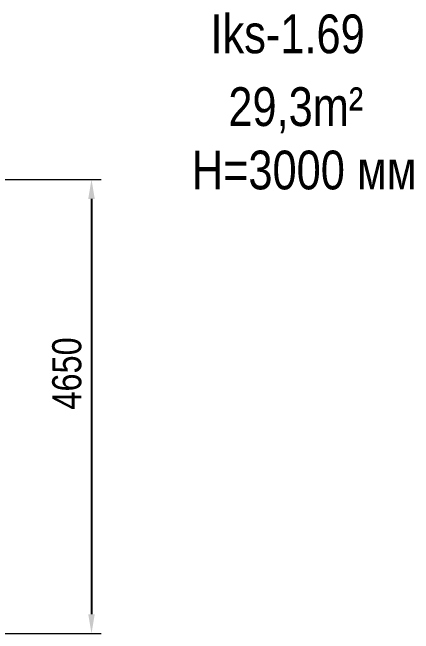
# Model space of a CAD drawing. Header units: millimetres. Extents: x 4528 to 16240, y -3061 to 4677.
# Drawn here: x 12106 to 16240, y -1731 to 4677 of the extents above; entities that cross this region are included whole.
import ezdxf

# ---------------------------------------------------------------- set-up
doc = ezdxf.new("R2010")
doc.units = ezdxf.units.MM
doc.layers.add('DiKom', color=7, linetype='Continuous')
doc.layers.add('DIKOM_РАЗМЕР_ЗОНА', color=7, linetype='Continuous')
doc.styles.add('style1', font='arial.ttf', dxfattribs={"width": 0.8})
doc.dimstyles.new('1-50', dxfattribs={"dimtxt": 300, "dimasz": 200, "dimexe": 100, "dimexo": 0, "dimgap": 100, "dimtad": 1, "dimtxsty": 'style1', "dimcen": 200, "dimclrd": 7, "dimclre": 7, "dimclrt": 7, "dimadec": 1, "dimazin": 2, "dimtfac": 1, "dimtmove": 0, "dimatfit": 2, "dimfxl": 0, "dimlwd": 25, "dimlwe": 18, "dimarcsym": 0})

# ---------------------------------------------------------------- blocks, each defined once
blk = doc.blocks.new('*D12')
at = {"layer": 'Defpoints', "color": 0, "transparency": 16777216}
for p in [(7534.6, 2953.9), (7549.5, -1731.1), (12920.6, -1731.1)]:
    blk.add_point(p, dxfattribs=at)
at = {"layer": 'DIKOM_РАЗМЕР_ЗОНА', "color": 7, "lineweight": 18, "transparency": 16777216}
for p, q in [((7534.6, 2953.9), (13020.6, 2953.9)), ((7549.5, -1731.1), (13020.6, -1731.1))]:
    blk.add_line(p, q, dxfattribs=at)
at = {"layer": 'DIKOM_РАЗМЕР_ЗОНА', "color": 7, "lineweight": 25, "transparency": 16777216}
blk.add_line((12920.6, 2753.9), (12920.6, -1531.1), dxfattribs=at)
at = {"layer": 'DIKOM_РАЗМЕР_ЗОНА', "color": 7, "transparency": 16777216}
for points in [[(12887.2, 2753.9), (12953.9, 2753.9), (12920.6, 2953.9)], [(12887.2, -1531.1), (12953.9, -1531.1), (12920.6, -1731.1)]]:
    blk.add_solid(points, dxfattribs=at)
at = {"layer": 'DIKOM_РАЗМЕР_ЗОНА', "color": 7, "transparency": 16777216, "insert": (12667.4, 952.3), "char_height": 300, "attachment_point": 5, "rotation": 90, "style": 'style1'}
blk.add_mtext('4650', dxfattribs=at)

msp = doc.modelspace()

# ---------------------------------------------------------------- texts
at = {"layer": 'DiKom', "char_height": 400, "attachment_point": 1, "style": 'style1'}
for s, insert, width in [('Iks-1.69', (14146.982, 4655.807), 5405.47657), ('29,3m²', (14331.297, 3905.145), 5885.53069), ('H=3000 мм', (13954.233, 3251.475), 5405.47657)]:
    msp.add_mtext(s, dxfattribs=dict(at, insert=insert, width=width))

# ---------------------------------------------------------------- dimensions: what is measured, and where the dimension line sits
at = {"layer": 'DIKOM_РАЗМЕР_ЗОНА'}
dim = msp.add_linear_dim(base=(12920.554, -1731.137), p1=(7534.58, 2953.861), p2=(7549.501, -1731.137), angle=90, text='4650', dimstyle='1-50', dxfattribs=at)
dim.commit()
dim.dimension.update_dxf_attribs({"geometry": '*D12', "text_midpoint": (12920.554, 952.286), "dimtype": 160})

doc.saveas('drawing.dxf')
